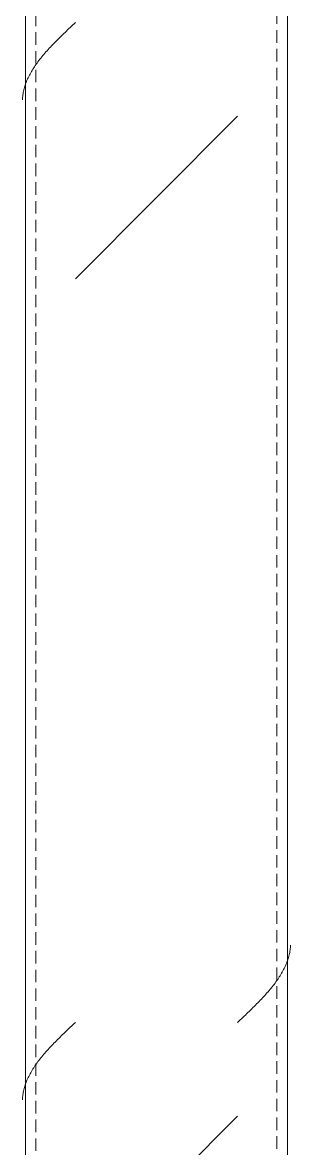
# Model space of a CAD drawing. Header units: centimetres. Extents: x -336 to 16318, y -437 to 1921.
# Drawn here: x 1600.97 to 1611.2, y 301.89 to 344.8 of the extents above; entities that cross this region are included whole.
import ezdxf

# ---------------------------------------------------------------- set-up
doc = ezdxf.new("R2010")
doc.units = ezdxf.units.CM
doc.linetypes.add('Hidden', pattern=[0.714375, 0.47625, -0.238125])
doc.layers.add('S-COLS', color=7, linetype='Continuous', lineweight=9)

# ---------------------------------------------------------------- blocks, each defined once
blk = doc.blocks.new('FP_4-Section 6')
at = {"layer": 'S-COLS'}
blk.add_line((1611.087, 94), (1611.087, 375.859), dxfattribs=at)
at = {"layer": 'S-COLS', "color": 9, "true_color": 0xc0c0c0}
for p, q in [((1611.165, 309.318), (1611.174, 309.364)), ((1611.174, 309.364), (1611.182, 309.411)), ((1611.182, 309.411), (1611.189, 309.458)), ((1611.189, 309.458), (1611.194, 309.505)), ((1611.194, 309.505), (1611.198, 309.551)), ((1611.198, 309.551), (1611.201, 309.598)), ((1611.201, 309.598), (1611.203, 309.645)), ((1611.03, 308.897), (1611.05, 308.944)), ((1611.05, 308.944), (1611.068, 308.99)), ((1611.068, 308.99), (1611.086, 309.037)), ((1611.086, 309.037), (1611.102, 309.084)), ((1611.102, 309.084), (1611.117, 309.131)), ((1611.117, 309.131), (1611.131, 309.177)), ((1611.131, 309.177), (1611.143, 309.224)), ((1611.143, 309.224), (1611.155, 309.271)), ((1611.155, 309.271), (1611.165, 309.318)), ((1610.806, 308.476), (1610.835, 308.523)), ((1610.835, 308.523), (1610.863, 308.569)), ((1610.863, 308.569), (1610.89, 308.616)), ((1610.89, 308.616), (1610.916, 308.663)), ((1610.916, 308.663), (1610.941, 308.71)), ((1610.941, 308.71), (1610.965, 308.757)), ((1610.965, 308.757), (1610.988, 308.803)), ((1610.988, 308.803), (1611.01, 308.85)), ((1611.01, 308.85), (1611.03, 308.897)), ((1610.503, 308.055), (1610.54, 308.102)), ((1610.54, 308.102), (1610.576, 308.149)), ((1610.576, 308.149), (1610.612, 308.195)), ((1610.612, 308.195), (1610.646, 308.242)), ((1610.646, 308.242), (1610.68, 308.289)), ((1610.68, 308.289), (1610.713, 308.336)), ((1610.713, 308.336), (1610.745, 308.382)), ((1610.745, 308.382), (1610.776, 308.429)), ((1610.776, 308.429), (1610.806, 308.476)), ((1610.091, 307.588), (1610.135, 307.634)), ((1610.135, 307.634), (1610.179, 307.681)), ((1610.179, 307.681), (1610.222, 307.728)), ((1610.222, 307.728), (1610.264, 307.775)), ((1610.264, 307.775), (1610.305, 307.821)), ((1610.305, 307.821), (1610.346, 307.868)), ((1610.346, 307.868), (1610.387, 307.915)), ((1610.387, 307.915), (1610.426, 307.962)), ((1610.426, 307.962), (1610.465, 308.008)), ((1610.465, 308.008), (1610.503, 308.055)), ((1609.674, 307.167), (1609.722, 307.214)), ((1609.722, 307.214), (1609.769, 307.26)), ((1609.769, 307.26), (1609.817, 307.307)), ((1609.817, 307.307), (1609.863, 307.354)), ((1609.863, 307.354), (1609.91, 307.401)), ((1609.91, 307.401), (1609.956, 307.447)), ((1609.956, 307.447), (1610.002, 307.494)), ((1610.002, 307.494), (1610.047, 307.541)), ((1610.047, 307.541), (1610.091, 307.588)), ((1609.232, 306.746), (1609.282, 306.793)), ((1609.282, 306.793), (1609.331, 306.84)), ((1609.331, 306.84), (1609.381, 306.886)), ((1609.381, 306.886), (1609.43, 306.933)), ((1609.43, 306.933), (1609.479, 306.98)), ((1609.479, 306.98), (1609.528, 307.027)), ((1609.528, 307.027), (1609.577, 307.073)), ((1609.577, 307.073), (1609.625, 307.12)), ((1609.625, 307.12), (1609.674, 307.167)), ((1609.182, 306.699), (1609.232, 306.746))]:
    blk.add_line(p, q, dxfattribs=at)
blk = doc.blocks.new('FP_5-Section 6')
at = {"layer": 'S-COLS'}
blk.add_line((1601.087, 375.859), (1601.087, 94), dxfattribs=at)
at = {"layer": 'S-COLS', "color": 9, "true_color": 0xc0c0c0}
for p, q in [((1602.696, 344.519), (1602.745, 344.565)), ((1602.745, 344.565), (1602.794, 344.612)), ((1602.794, 344.612), (1602.844, 344.659)), ((1602.844, 344.659), (1602.893, 344.706)), ((1602.893, 344.706), (1602.943, 344.752)), ((1602.943, 344.752), (1602.992, 344.799)), ((1602.265, 344.098), (1602.311, 344.145)), ((1602.311, 344.145), (1602.358, 344.191)), ((1602.358, 344.191), (1602.406, 344.238)), ((1602.406, 344.238), (1602.453, 344.285)), ((1602.453, 344.285), (1602.501, 344.332)), ((1602.501, 344.332), (1602.55, 344.378)), ((1602.55, 344.378), (1602.598, 344.425)), ((1602.598, 344.425), (1602.647, 344.472)), ((1602.647, 344.472), (1602.696, 344.519)), ((1601.828, 343.63), (1601.869, 343.677)), ((1601.869, 343.677), (1601.911, 343.724)), ((1601.911, 343.724), (1601.953, 343.771)), ((1601.953, 343.771), (1601.996, 343.817)), ((1601.996, 343.817), (1602.04, 343.864)), ((1602.04, 343.864), (1602.084, 343.911)), ((1602.084, 343.911), (1602.128, 343.958)), ((1602.128, 343.958), (1602.173, 344.004)), ((1602.173, 344.004), (1602.219, 344.051)), ((1602.219, 344.051), (1602.265, 344.098)), ((1601.495, 343.21), (1601.528, 343.256)), ((1601.528, 343.256), (1601.563, 343.303)), ((1601.563, 343.303), (1601.599, 343.35)), ((1601.599, 343.35), (1601.635, 343.397)), ((1601.635, 343.397), (1601.672, 343.443)), ((1601.672, 343.443), (1601.71, 343.49)), ((1601.71, 343.49), (1601.749, 343.537)), ((1601.749, 343.537), (1601.788, 343.584)), ((1601.788, 343.584), (1601.828, 343.63)), ((1601.234, 342.789), (1601.259, 342.836)), ((1601.259, 342.836), (1601.285, 342.882)), ((1601.285, 342.882), (1601.312, 342.929)), ((1601.312, 342.929), (1601.34, 342.976)), ((1601.34, 342.976), (1601.369, 343.023)), ((1601.369, 343.023), (1601.399, 343.069)), ((1601.399, 343.069), (1601.43, 343.116)), ((1601.43, 343.116), (1601.462, 343.163)), ((1601.462, 343.163), (1601.495, 343.21)), ((1601.058, 342.368), (1601.073, 342.415)), ((1601.073, 342.415), (1601.089, 342.461)), ((1601.089, 342.461), (1601.106, 342.508)), ((1601.106, 342.508), (1601.125, 342.555)), ((1601.125, 342.555), (1601.144, 342.602)), ((1601.144, 342.602), (1601.165, 342.648)), ((1601.165, 342.648), (1601.187, 342.695)), ((1601.187, 342.695), (1601.21, 342.742)), ((1601.21, 342.742), (1601.234, 342.789)), ((1600.976, 341.947), (1600.981, 341.994)), ((1600.981, 341.994), (1600.986, 342.041)), ((1600.986, 342.041), (1600.993, 342.087)), ((1600.993, 342.087), (1601.001, 342.134)), ((1601.001, 342.134), (1601.01, 342.181)), ((1601.01, 342.181), (1601.02, 342.228)), ((1601.02, 342.228), (1601.032, 342.274)), ((1601.032, 342.274), (1601.044, 342.321)), ((1601.044, 342.321), (1601.058, 342.368)), ((1600.972, 341.854), (1600.973, 341.9)), ((1600.973, 341.9), (1600.976, 341.947)), ((1602.598, 306.325), (1602.647, 306.372)), ((1602.647, 306.372), (1602.696, 306.419)), ((1602.696, 306.419), (1602.745, 306.465)), ((1602.745, 306.465), (1602.794, 306.512)), ((1602.794, 306.512), (1602.844, 306.559)), ((1602.844, 306.559), (1602.893, 306.606)), ((1602.893, 306.606), (1602.943, 306.652)), ((1602.943, 306.652), (1602.992, 306.699)), ((1602.173, 305.904), (1602.219, 305.951)), ((1602.219, 305.951), (1602.265, 305.998)), ((1602.265, 305.998), (1602.311, 306.045)), ((1602.311, 306.045), (1602.358, 306.091)), ((1602.358, 306.091), (1602.406, 306.138)), ((1602.406, 306.138), (1602.453, 306.185)), ((1602.453, 306.185), (1602.501, 306.232)), ((1602.501, 306.232), (1602.55, 306.278)), ((1602.55, 306.278), (1602.598, 306.325)), ((1601.788, 305.484), (1601.828, 305.53)), ((1601.828, 305.53), (1601.869, 305.577)), ((1601.869, 305.577), (1601.911, 305.624)), ((1601.911, 305.624), (1601.953, 305.671)), ((1601.953, 305.671), (1601.996, 305.717)), ((1601.996, 305.717), (1602.04, 305.764)), ((1602.04, 305.764), (1602.084, 305.811)), ((1602.084, 305.811), (1602.128, 305.858)), ((1602.128, 305.858), (1602.173, 305.904)), ((1601.43, 305.016), (1601.462, 305.063)), ((1601.462, 305.063), (1601.495, 305.11)), ((1601.495, 305.11), (1601.528, 305.156)), ((1601.528, 305.156), (1601.563, 305.203)), ((1601.563, 305.203), (1601.599, 305.25)), ((1601.599, 305.25), (1601.635, 305.297)), ((1601.635, 305.297), (1601.672, 305.343)), ((1601.672, 305.343), (1601.71, 305.39)), ((1601.71, 305.39), (1601.749, 305.437)), ((1601.749, 305.437), (1601.788, 305.484)), ((1601.187, 304.595), (1601.21, 304.642)), ((1601.21, 304.642), (1601.234, 304.689)), ((1601.234, 304.689), (1601.259, 304.736)), ((1601.259, 304.736), (1601.285, 304.782)), ((1601.285, 304.782), (1601.312, 304.829)), ((1601.312, 304.829), (1601.34, 304.876)), ((1601.34, 304.876), (1601.369, 304.923)), ((1601.369, 304.923), (1601.399, 304.969)), ((1601.399, 304.969), (1601.43, 305.016)), ((1601.032, 304.174), (1601.044, 304.221)), ((1601.044, 304.221), (1601.058, 304.268)), ((1601.058, 304.268), (1601.073, 304.315)), ((1601.073, 304.315), (1601.089, 304.361)), ((1601.089, 304.361), (1601.106, 304.408)), ((1601.106, 304.408), (1601.125, 304.455)), ((1601.125, 304.455), (1601.144, 304.502)), ((1601.144, 304.502), (1601.165, 304.548)), ((1601.165, 304.548), (1601.187, 304.595)), ((1600.972, 303.754), (1600.973, 303.8)), ((1600.973, 303.8), (1600.976, 303.847)), ((1600.976, 303.847), (1600.981, 303.894)), ((1600.981, 303.894), (1600.986, 303.941)), ((1600.986, 303.941), (1600.993, 303.987)), ((1600.993, 303.987), (1601.001, 304.034)), ((1601.001, 304.034), (1601.01, 304.081)), ((1601.01, 304.081), (1601.02, 304.128)), ((1601.02, 304.128), (1601.032, 304.174))]:
    blk.add_line(p, q, dxfattribs=at)
blk = doc.blocks.new('HSS Rectangular-Column - 100 x 100 mm-V3-Section 6')
at = {"layer": 'S-COLS', "true_color": 0xc0c0c0}
h = blk.add_hatch(dxfattribs=at)
h.set_pattern_fill('FP_3', color=9, style=0, pattern_type=2)
h.set_pattern_definition([(45, (4582.815, 712), (-25.1447, 25.1447), []), (45, (4582.815, 750.1), (-25.1447, 25.1447), [])])
h.paths.add_polyline_path([(1609.182, 94), (1609.182, 375.859), (1608.616, 375.809), (1608.522, 375.397), (1608.258, 375.066), (1607.757, 374.869), (1607.163, 374.859), (1604.153, 374.953), (1603.823, 375.217), (1603.64, 375.597), (1603.599, 375.859), (1602.992, 375.809), (1602.992, 94)])
h.paths.add_polyline_path([(1605.068, 375.359), (1607.576, 375.453), (1607.908, 375.717), (1607.908, 375.859), (1604.235, 375.859), (1604.566, 375.509), (1604.856, 375.383)])
at = {"layer": 'S-COLS', "linetype": 'Hidden'}
for p, q in [((1601.487, 375.859), (1601.487, 94)), ((1610.687, 94), (1610.687, 375.859))]:
    blk.add_line(p, q, dxfattribs=at)
at = {"layer": 'S-COLS'}
for name in ['FP_5-Section 6', 'FP_4-Section 6']:
    blk.add_blockref(name, (0, 0), dxfattribs=at)

msp = doc.modelspace()

# ---------------------------------------------------------------- block references
at = {"layer": 'S-COLS'}
msp.add_blockref('HSS Rectangular-Column - 100 x 100 mm-V3-Section 6', (0, 0), dxfattribs=at)

doc.saveas('drawing.dxf')
